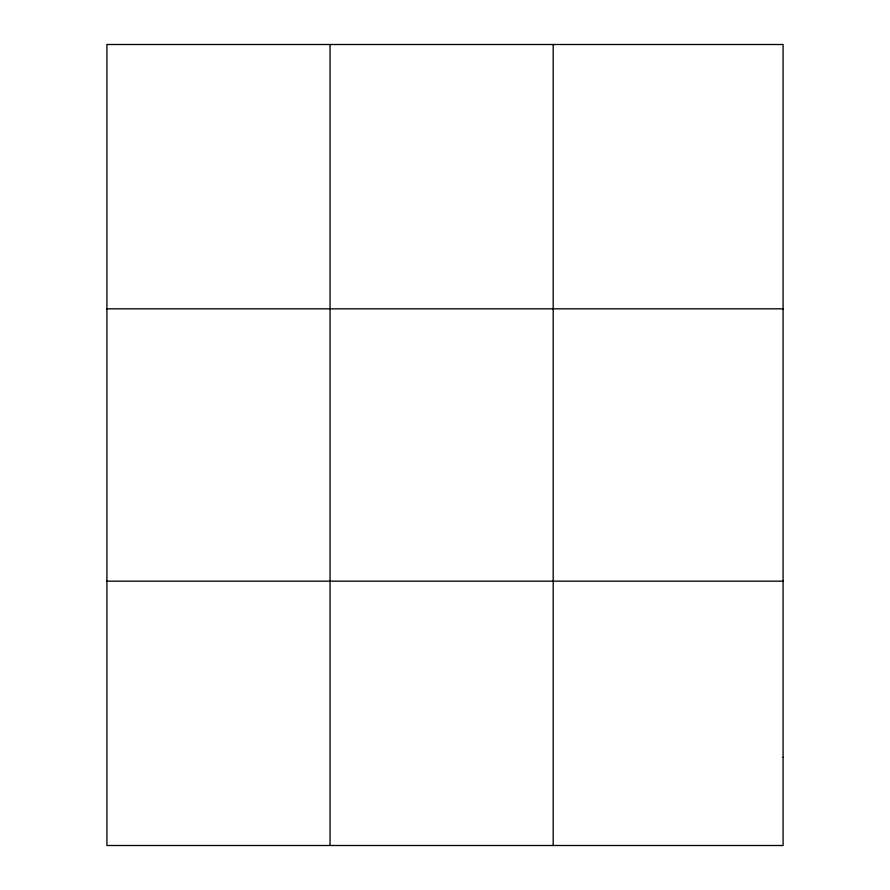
<?xml version="1.0" encoding="UTF-8"?>
<svg xmlns="http://www.w3.org/2000/svg" width="890" height="890" viewBox="0 0 890 890"><rect width="100%" height="100%" fill="white"/><g stroke="black" fill="none" stroke-linecap="round" stroke-linejoin="round"><path stroke-width="1.33" d="M330.045 44.5L330.045 845.5M553.191 44.5L553.191 845.5M106.911 308.83L783.089 308.83M106.911 581.17L783.089 581.17M783.089 757.39L783.089 845.5L106.911 845.5L106.911 44.5L783.089 44.5L783.089 757.39"/></g></svg>
